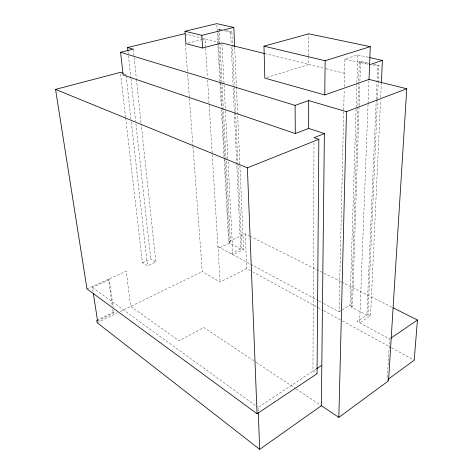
<?xml version="1.0" encoding="UTF-8"?>
<svg xmlns="http://www.w3.org/2000/svg" width="473" height="473" viewBox="0 0 473 473"><rect width="100%" height="100%" fill="white"/><g stroke="black" fill="none" stroke-linecap="round" stroke-linejoin="round"><path stroke-width="0.35" stroke-dasharray="2.37 1.77" d="M308.816 56.464L308.81 64.505L266.92 77.495M308.816 55.737L308.839 33.82M313.983 142.852L312.966 371.151L317.058 373.729M323.508 303.424L339.04 311.778L344.202 89.586M344.273 86.636L344.918 59.007L357.748 54.939L369.023 57.446M342.08 309.921L349.985 305.085L357.748 54.939M376.248 99.88L366.865 315.166L351.421 307.072L359.303 61.738L360.568 61.324L369.07 63.27M351.421 307.072L352.503 306.403L359.084 106.354M359.108 105.615L359.811 84.206M359.912 81.255L360.568 61.324M368.047 104.492L359.634 322.852L370.578 315.852L380.558 100.282M368.077 103.758L368.987 80.15M376.277 99.141L377.726 65.966L378.985 65.54L377.519 98.68M388.546 380.8L387.174 380.002L389.687 339.017L357.003 321.439L367.947 314.474L377.484 99.419M380.694 97.326L381.344 83.301M315.911 369.2L258.081 407.442L258.246 411.853M339.04 311.778L341.476 310.294M192.966 146.411L202.249 271.597L220.128 282.079L246.723 268.617L251.896 271.449M97.562 320.877L113.958 312.925L113.55 310.046M97.142 322.71L117.529 312.795M120.16 311.518L202.249 271.597M96.764 320.256L113.148 312.328L113.958 312.925M236.453 87.186L243.625 249.484L232.882 254.687L228.021 161.003M230.978 253.664L241.715 248.485L243.625 249.484M219.768 247.633L230.463 242.602L223.345 108.53M224.172 159.738L228.625 241.644L245.245 233.857L249.2 235.838M125.635 117.895L142.379 262.604L147.47 265.796L155.83 261.995L141.179 124.027M93.098 291.782L92.424 287.418L109.293 279.791L113.148 307.166M142.379 262.604L150.716 258.855L155.83 261.995M86.979 288.92L126.185 271.23L130.684 306.398L179.155 340.832L203.774 327.452L255.645 361.981M123.843 74.799L125.942 74.237L123.849 73.534M224.261 30.733L230.623 32.194L231.865 31.88L234.306 85.666M188.029 43.096L202.219 39.525M202.929 39.348L205.063 38.81L205.607 47.655M221.955 29.616L219.123 28.965L217.893 29.267L220.016 29.758M226.2 30.585L231.865 31.88M374.025 64.405L378.985 65.54M359.303 61.738L369.224 64.015M372.765 64.825L377.726 65.966M344.918 59.007L369.584 64.689M184.618 33.749L200.83 37.763M201.533 37.941L220.501 42.635M264.644 53.567L325.264 68.579M325.98 68.756L344.581 73.362M249.862 236.169L340.915 281.719M341.577 282.05L391.721 307.137M228.625 241.644L230.463 242.602M349.985 305.085L352.503 306.403M367.947 314.474L370.578 315.852M217.935 246.652L318.329 300.639M318.973 300.988L322.858 303.075M252.547 271.804L323.029 310.329M323.674 310.684L341.784 320.582M342.428 320.936L390.929 347.448M391.579 347.803L414.212 360.172M256.254 362.389L295.548 388.546M296.163 388.96L320.741 405.32M109.293 279.791L108.471 279.224L112.332 306.569M92.424 287.418L257.483 407.011M112.74 309.448L113.148 312.328M120.556 73.971L125.552 117.168M126.108 75.704L130.974 119.007M131.305 121.945L147.47 265.796M127.976 51.315L128.366 54.903M128.443 55.625L130.903 78.069M130.986 78.784L135.597 120.905M135.917 123.82L150.716 258.855M133.226 49.174L136.342 78.53M136.419 79.263L141.096 123.293M185.381 44.06L187.403 71.305M187.621 74.249L189.366 97.81M189.419 98.55L192.913 145.678M205.654 48.394L207.434 77.134M207.617 80.085L209.125 104.409M209.172 105.142L212.182 153.784M212.229 154.523L220.128 282.079M217.97 30.745L220.708 81.622M220.749 82.361L222.097 107.43M222.139 108.163L224.799 157.568M224.841 158.307L229.405 243.104L240.651 248.999L236.695 163.457M216.859 25.122L221.417 108.979M221.453 109.718L224.131 159.005M219.123 28.965L219.827 42.227M219.862 42.966L221.938 82.006M221.979 82.745L223.309 107.791M221.943 43.723L225.385 110.108M225.42 110.848L227.986 160.27M234.342 86.399L235.513 112.19M235.548 112.923L237.824 163.025M237.86 163.759L241.715 248.485M230.623 32.194L231.173 43.989M231.309 46.939L234.306 111.835M234.342 112.574L236.66 162.718M234.691 47.347L236.417 86.447M245.245 233.857L246.723 268.617"/><path stroke-width="0.71" d="M308.668 128.419L308.692 100.583L346.484 111.658L406.762 88.758L388.546 380.8L338.839 417.369L321.356 405.728L324.383 133.575L308.668 128.419L295.306 133.534L123.146 74.982L120.55 52.267L133.226 49.174L127.556 47.513L127.893 50.593M324.383 133.575L314.007 137.678L318.837 139.31L317.058 373.729L257.058 413.763L86.979 288.92L55.548 89.397L120.367 72.357L123.151 73.297M324.768 94.943L325.152 60.727L370.276 46.661L369.017 79.411L324.768 94.943L264.827 78.146L263.981 46.165L308.839 33.82L370.276 46.661M338.839 417.369L346.484 111.658M381.38 82.562L382.403 60.414L369.726 57.6M393.039 307.799L417.452 320.008L414.212 360.172L388.351 379.139M93.317 293.236L97.562 320.877L96.764 320.256L97.142 322.71L259.689 449.35L321.356 405.728M390.893 338.189L417.452 320.008M316.502 368.81L321.806 365.304M55.548 89.397L247.385 167.856L318.837 139.31M120.55 52.267L295.093 105.361L308.692 100.583M369.584 64.689L382.403 60.414M234.661 46.614L233.81 27.428L216.776 23.65L184.984 31.242L185.901 43.628L202.604 48.004L221.902 42.984L264.644 53.567M184.984 31.242L201.794 35.339L233.81 27.428M127.556 47.513L184.618 33.749M263.981 46.165L325.152 60.727M369.017 79.411L406.762 88.758M201.794 35.339L202.604 48.004M247.385 167.856L257.058 413.763M258.276 412.586L259.689 449.35M295.093 105.361L295.306 133.534"/></g></svg>
